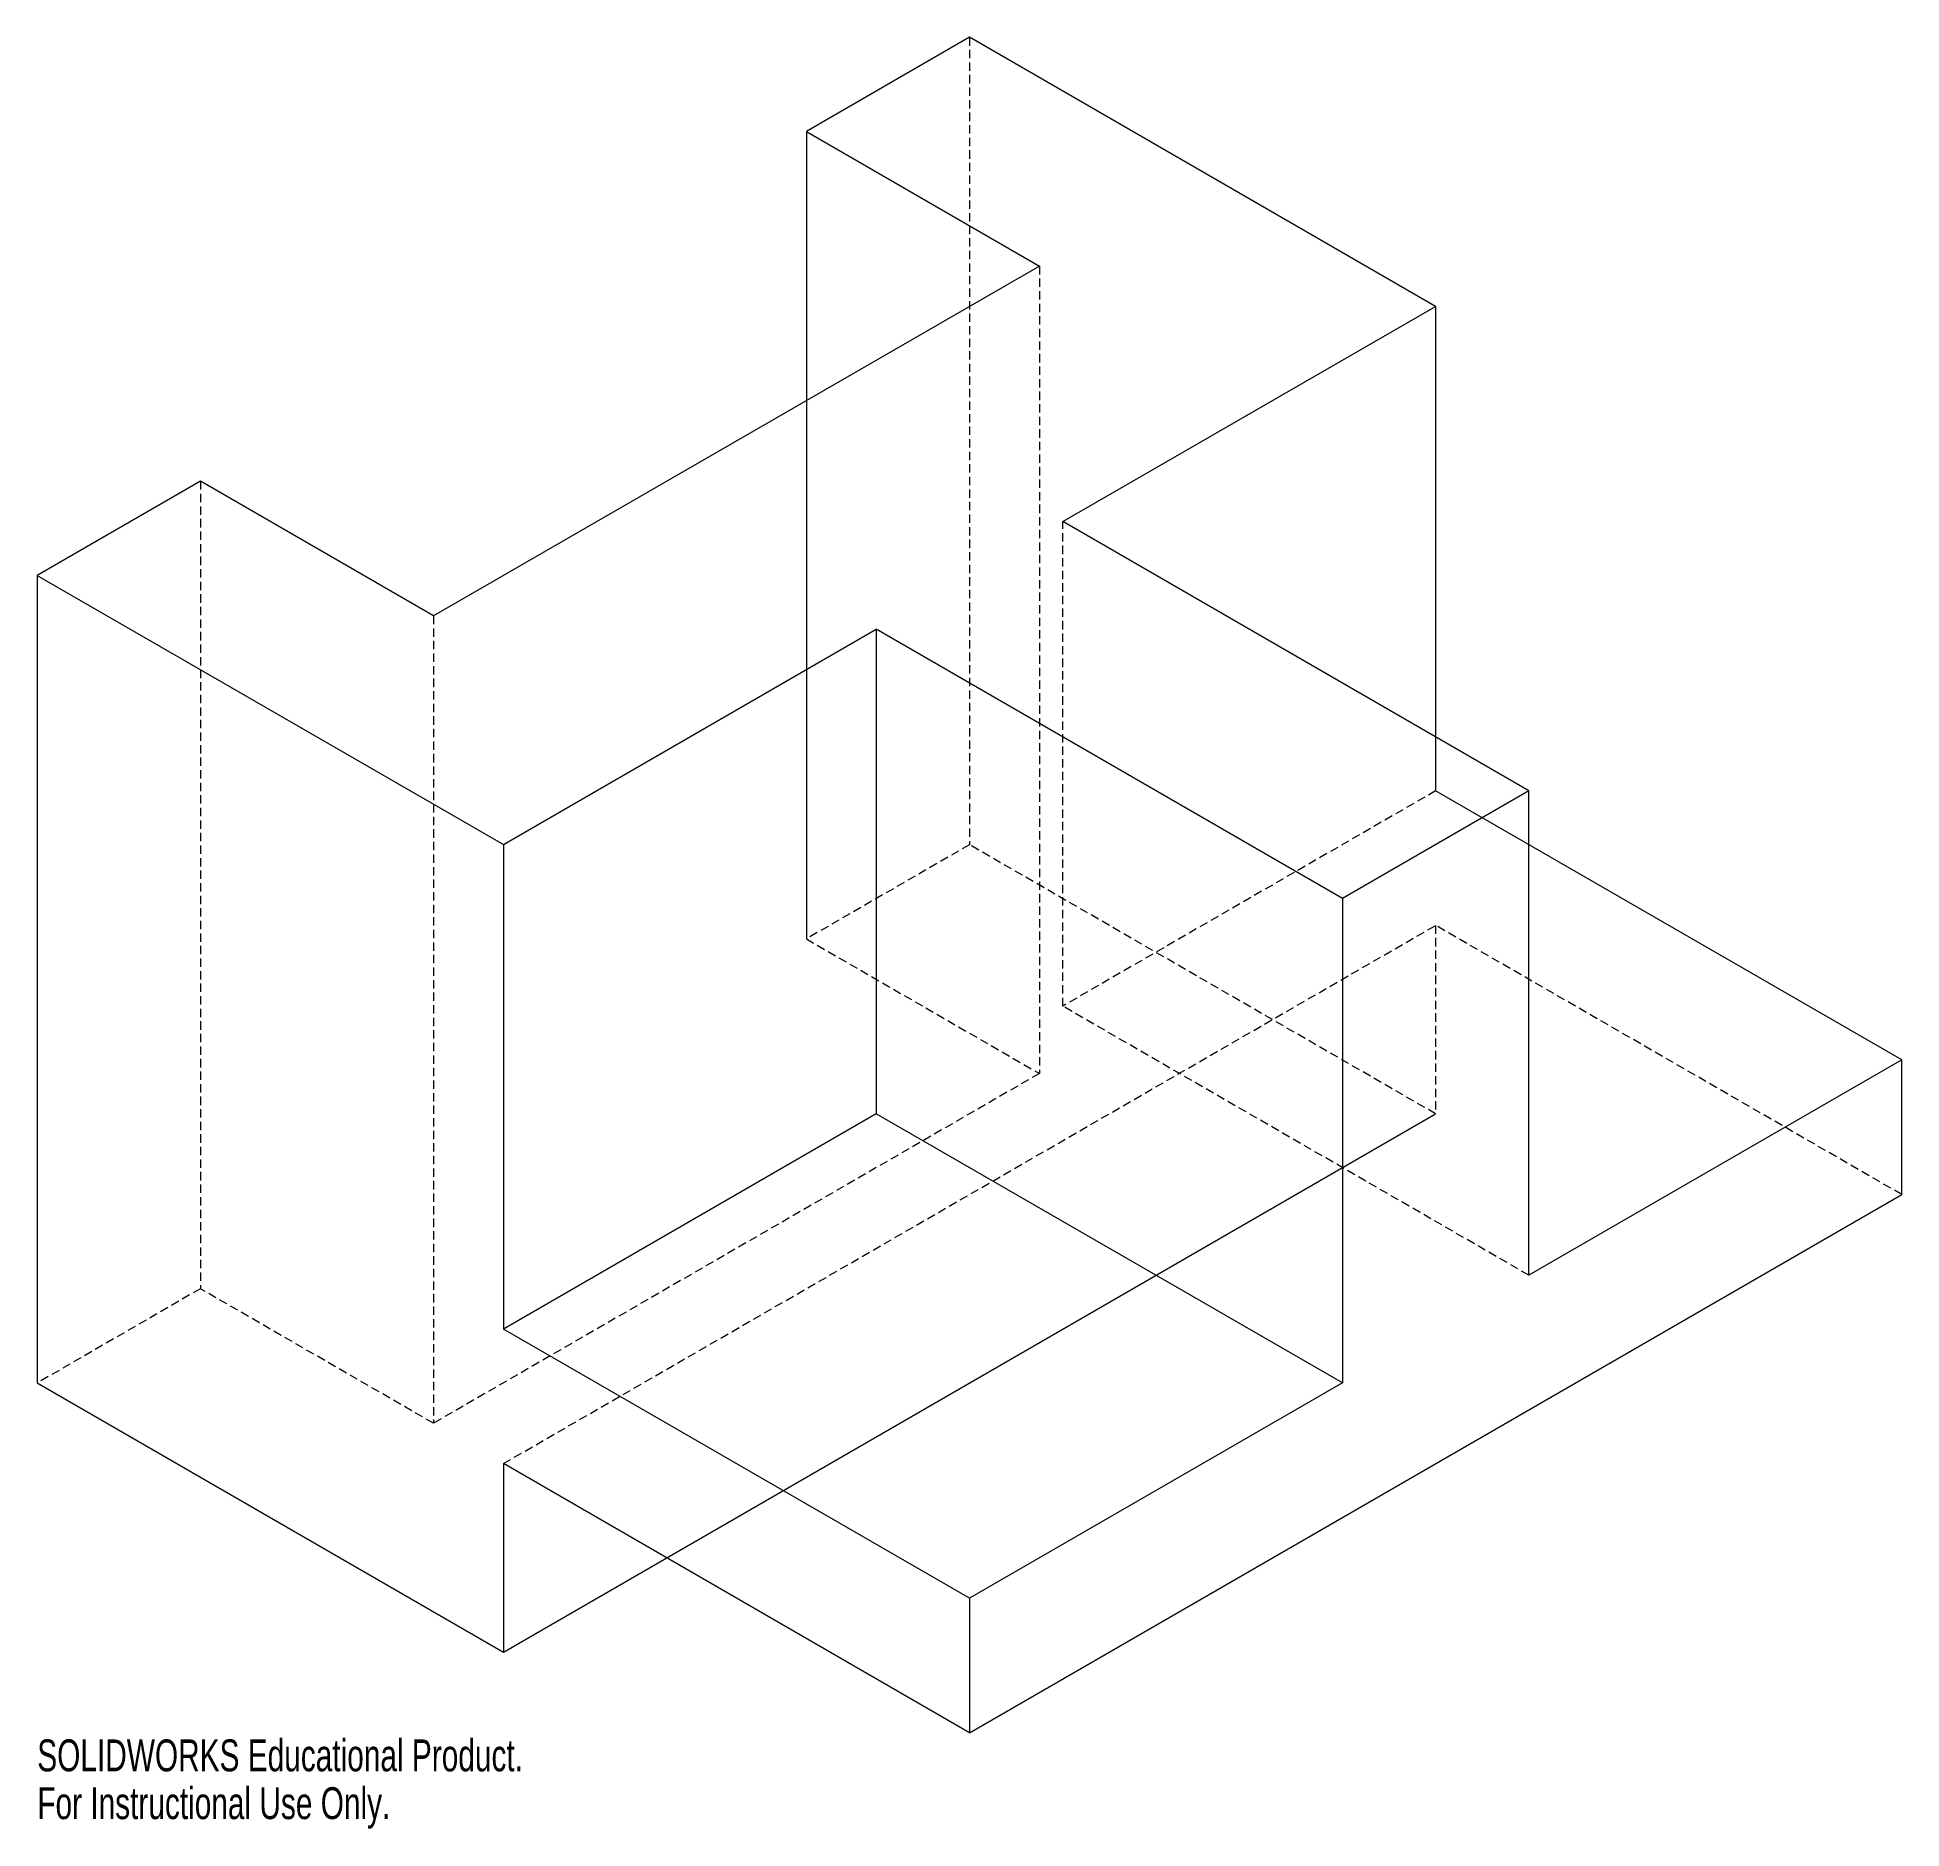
# Paper-space layout '_Isometric' of a CAD drawing. Header units: millimetres. Extents: x 0 to 283, y -68 to 204.
import ezdxf

# ---------------------------------------------------------------- set-up
doc = ezdxf.new("R2010")
doc.units = ezdxf.units.MM
doc.linetypes.add('HIDDEN', pattern=[1.905, 1.27, -0.635])
doc.styles.add('SLDTEXTSTYLE0', font='TXT', dxfattribs={"width": 0.7})

psp = doc.layouts.new('_Isometric')

# ---------------------------------------------------------------- linework, layer by layer
at = {"color": 7, "linetype": 'Continuous', "lineweight": 15}
for p, q in [((141.42, 204.12), (116.67, 189.83)), ((212.13, 163.3), (141.42, 204.12)), ((116.67, 189.83), (152.03, 169.42)), ((116.67, 189.83), (116.67, 67.35)), ((152.03, 169.42), (60.1, 116.36)), ((155.56, 130.65), (212.13, 163.3)), ((212.13, 163.3), (212.13, 89.81)), ((24.75, 136.77), (0, 122.48)), ((60.1, 116.36), (24.75, 136.77)), ((226.27, 89.82), (155.56, 130.65)), ((0, 122.48), (0, 0)), ((0, 122.48), (70.71, 81.66)), ((70.71, 81.66), (127.28, 114.32)), ((197.99, 73.5), (127.28, 114.32)), ((127.28, 114.32), (127.28, 40.83)), ((226.27, 89.82), (197.99, 73.5)), ((282.84, 48.99), (212.13, 89.81)), ((226.27, 16.34), (226.27, 89.82)), ((70.71, 81.66), (70.71, 8.17)), ((197.99, 73.5), (197.99, 0.01)), ((282.84, 48.99), (226.27, 16.34)), ((282.84, 28.58), (282.84, 48.99)), ((127.28, 40.83), (70.71, 8.17)), ((70.71, -40.82), (212.13, 40.82)), ((197.99, 0.01), (127.28, 40.83)), ((141.42, -53.06), (282.84, 28.58)), ((141.42, -32.65), (70.71, 8.17)), ((0, 0), (70.71, -40.82)), ((197.99, 0.01), (141.42, -32.65)), ((141.42, -53.06), (70.71, -12.24)), ((70.71, -12.24), (70.71, -40.82)), ((141.42, -32.65), (141.42, -53.06))]:
    psp.add_line(p, q, dxfattribs=at)
at = {"color": 7, "linetype": 'HIDDEN', "lineweight": 0}
for p, q in [((141.42, 204.12), (141.42, 81.64)), ((152.03, 169.42), (152.03, 46.94)), ((24.75, 136.77), (24.75, 14.29)), ((155.56, 57.16), (155.56, 130.65)), ((60.1, 116.36), (60.1, -6.12)), ((212.13, 89.81), (155.56, 57.16)), ((141.42, 81.64), (116.67, 67.35)), ((212.13, 40.82), (141.42, 81.64)), ((70.71, -12.24), (212.13, 69.4)), ((282.84, 28.58), (212.13, 69.4)), ((212.13, 69.4), (212.13, 40.82)), ((116.67, 67.35), (152.03, 46.94)), ((226.27, 16.34), (155.56, 57.16)), ((152.03, 46.94), (60.1, -6.12)), ((24.75, 14.29), (0, 0)), ((60.1, -6.12), (24.75, 14.29))]:
    psp.add_line(p, q, dxfattribs=at)

# ---------------------------------------------------------------- texts
at = {"color": 7, "linetype": 'Continuous', "char_height": 4.8336, "attachment_point": 1, "style": 'SLDTEXTSTYLE0'}
for s, insert in [('SOLIDWORKS Educational Product.', (0, -54.08)), ('For Instructional Use Only.', (0, -61.33))]:
    psp.add_mtext(s, dxfattribs=dict(at, insert=insert))

doc.saveas('drawing.dxf')
